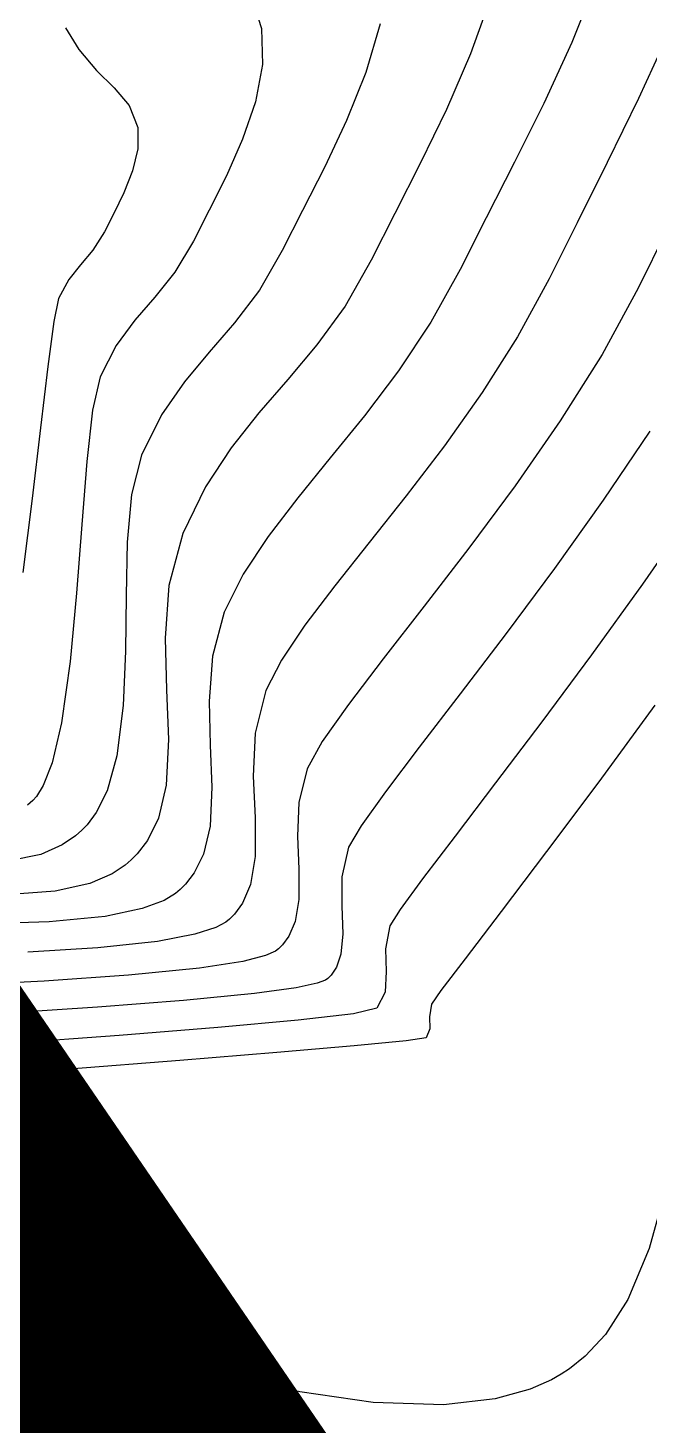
# Model space of a CAD drawing. Header units: feet. Extents: x 26064 to 27719, y 16802 to 28989.
# Drawn here: x 27640.65 to 27651.21, y 17706.62 to 17730.34 of the extents above; entities that cross this region are included whole.
import ezdxf

# ---------------------------------------------------------------- set-up
doc = ezdxf.new("R2010")
doc.units = ezdxf.units.FT
doc.header["$LTSCALE"] = 50
doc.header["$MEASUREMENT"] = 0
doc.linetypes.add('HIDDEN', pattern=[0.375, 0.25, -0.125])
doc.linetypes.add('HIDN25', pattern=[0.0938, 0.0625, -0.0313])
for name, color, linetype in [('CONT-MJR', 160, 'HIDDEN'), ('CONT-MNR', 55, 'HIDN25'), ('WATER', 5, 'Continuous')]:
    doc.layers.add(name, color=color, linetype=linetype)

msp = doc.modelspace()

# ---------------------------------------------------------------- linework, layer by layer
at = {"layer": 'CONT-MJR', "color": 7, "extrusion": (0.959043, -0.283261, 0)}
msp.add_line((27646.63772, 17730.41308, 630), (27646.39429, 17729.58891, 630), dxfattribs=at)
at = {"layer": 'CONT-MJR', "color": 7, "extrusion": (0.928427, -0.371514, 0)}
msp.add_line((27646.39429, 17729.58891, 630), (27646.06796, 17728.7734, 630), dxfattribs=at)
at = {"layer": 'CONT-MJR', "color": 7, "extrusion": (0.904954, -0.425509, 0)}
msp.add_line((27646.06796, 17728.7734, 630), (27645.69722, 17727.98491, 630), dxfattribs=at)
at = {"layer": 'CONT-MJR', "color": 7}
for p, q in [((27645.69722, 17727.98491, 630), (27645.32054, 17727.2418, 630)), ((27645.32054, 17727.2418, 630), (27644.97641, 17726.56241, 630)), ((27644.165, 17725.33588, 630), (27643.73325, 17724.83677, 630)), ((27642.92175, 17723.7722, 630), (27642.58364, 17723.08886, 630)), ((27651.21964, 17723.49645, 635), (27650.42924, 17722.32224, 635)), ((27642.41561, 17722.42402, 630), (27642.3418, 17721.61107, 630)), ((27642.3418, 17721.61107, 630), (27642.32105, 17720.70532, 630)), ((27649.60275, 17721.16565, 635), (27648.77975, 17720.05942, 635)), ((27648.77975, 17720.05942, 635), (27647.9998, 17719.03631, 635)), ((27647.30249, 17718.12907, 635), (27646.7274, 17717.37045, 635)), ((27646.7274, 17717.37045, 635), (27646.31411, 17716.79319, 635)), ((27641.6604, 17716.81001, 630), (27641.57154, 17716.71923, 630)), ((27646.31411, 17716.79319, 635), (27646.1022, 17716.43006, 635)), ((27645.98983, 17715.93071, 635), (27645.98618, 17715.43116, 635)), ((27646.00328, 17714.95827, 635), (27645.97278, 17714.61717, 635)), ((27645.21263, 17714.04527, 635), (27644.50124, 17713.94639, 635)), ((27645.70866, 17714.17352, 635), (27645.56801, 17714.12161, 635)), ((27645.74782, 17714.19978, 635), (27645.70866, 17714.17352, 635)), ((27645.80552, 17714.25988, 635), (27645.74782, 17714.19978, 635)), ((27643.29883, 17713.82751, 635), (27641.83739, 17713.71398, 635)), ((27644.50124, 17713.94639, 635), (27643.29883, 17713.82751, 635)), ((27641.83739, 17713.71398, 635), (27640.21219, 17713.60591, 635))]:
    msp.add_line(p, q, dxfattribs=at)
at = {"layer": 'CONT-MJR', "color": 7, "extrusion": (0.864512, -0.502612, 0)}
msp.add_line((27644.97641, 17726.56241, 630), (27644.58632, 17725.89144, 630), dxfattribs=at)
at = {"layer": 'CONT-MJR', "color": 7, "extrusion": (0.796787, -0.60426, 0)}
msp.add_line((27644.58632, 17725.89144, 630), (27644.165, 17725.33588, 630), dxfattribs=at)
at = {"layer": 'CONT-MJR', "color": 7, "extrusion": (0.765685, -0.643216, 0)}
msp.add_line((27643.73325, 17724.83677, 630), (27643.31189, 17724.33519, 630), dxfattribs=at)
at = {"layer": 'CONT-MJR', "color": 7, "extrusion": (0.821933, -0.569584, 0)}
msp.add_line((27643.31189, 17724.33519, 630), (27642.92175, 17723.7722, 630), dxfattribs=at)
at = {"layer": 'CONT-MJR', "color": 7, "extrusion": (0.969515, -0.245031, 0)}
msp.add_line((27642.58364, 17723.08886, 630), (27642.41561, 17722.42402, 630), dxfattribs=at)
at = {"layer": 'CONT-MJR', "color": 7, "extrusion": (0.813617, -0.581402, 0)}
msp.add_line((27650.42924, 17722.32224, 635), (27649.60275, 17721.16565, 635), dxfattribs=at)
at = {"layer": 'CONT-MJR', "color": 7, "extrusion": (0.999956, -0.00943, 0)}
msp.add_line((27642.32105, 17720.70532, 630), (27642.31215, 17719.76203, 630), dxfattribs=at)
at = {"layer": 'CONT-MJR', "color": 7, "extrusion": (0.999149, -0.041255, 0)}
msp.add_line((27642.31215, 17719.76203, 630), (27642.27394, 17718.83649, 630), dxfattribs=at)
at = {"layer": 'CONT-MJR', "color": 7, "extrusion": (0.792865, -0.609398, 0)}
msp.add_line((27647.9998, 17719.03631, 635), (27647.30249, 17718.12907, 635), dxfattribs=at)
at = {"layer": 'CONT-MJR', "color": 7, "extrusion": (0.991966, -0.126505, 0)}
msp.add_line((27642.27394, 17718.83649, 630), (27642.16522, 17717.98399, 630), dxfattribs=at)
at = {"layer": 'CONT-MJR', "color": 7, "extrusion": (0.963142, -0.268995, 0)}
msp.add_line((27642.16522, 17717.98399, 630), (27641.9998, 17717.39173, 630), dxfattribs=at)
at = {"layer": 'CONT-MJR', "color": 7, "extrusion": (0.89728, -0.441462, 0)}
msp.add_line((27641.9998, 17717.39173, 630), (27641.81615, 17717.01845, 630), dxfattribs=at)
at = {"layer": 'CONT-MJR', "color": 7, "extrusion": (0.801068, -0.598573, 0)}
msp.add_line((27641.81615, 17717.01845, 630), (27641.6604, 17716.81001, 630), dxfattribs=at)
at = {"layer": 'CONT-MJR', "color": 7, "extrusion": (-0.653003, 0.757356, 0)}
msp.add_line((27641.57154, 17716.71923, 630), (27641.46372, 17716.62627, 630), dxfattribs=at)
at = {"layer": 'CONT-MJR', "color": 7, "extrusion": (0.407267, -0.913309, 0)}
msp.add_line((27641.23705, 17716.47121, 630), (27640.87092, 17716.30795, 630), dxfattribs=at)
at = {"layer": 'CONT-MJR', "color": 7, "extrusion": (0.564609, -0.825358, 0)}
msp.add_line((27641.46372, 17716.62627, 630), (27641.23705, 17716.47121, 630), dxfattribs=at)
at = {"layer": 'CONT-MJR', "color": 7, "extrusion": (0.975602, -0.219545, 0)}
msp.add_line((27646.1022, 17716.43006, 635), (27645.98983, 17715.93071, 635), dxfattribs=at)
at = {"layer": 'CONT-MJR', "color": 7, "extrusion": (0.20257, -0.979268, 0)}
msp.add_line((27640.87092, 17716.30795, 630), (27640.33808, 17716.19772, 630), dxfattribs=at)
at = {"layer": 'CONT-MJR', "color": 7, "extrusion": (0.999347, 0.036136, 0)}
msp.add_line((27645.98618, 17715.43116, 635), (27646.00328, 17714.95827, 635), dxfattribs=at)
at = {"layer": 'CONT-MJR', "color": 7, "extrusion": (0.944605, -0.328209, 0)}
msp.add_line((27645.97278, 17714.61717, 635), (27645.89457, 17714.39208, 635), dxfattribs=at)
at = {"layer": 'CONT-MJR', "color": 7, "extrusion": (0.829408, -0.558643, 0)}
msp.add_line((27645.89457, 17714.39208, 635), (27645.80552, 17714.25988, 635), dxfattribs=at)
at = {"layer": 'CONT-MJR', "color": 7, "extrusion": (0.210009, -0.9777, 0)}
msp.add_line((27645.56801, 17714.12161, 635), (27645.21263, 17714.04527, 635), dxfattribs=at)
at = {"layer": 'CONT-MNR', "color": 7, "extrusion": (0.928226, -0.372017, 0)}
msp.add_line((27650.31951, 17731.16098, 632), (27649.89351, 17730.09806, 632), dxfattribs=at)
at = {"layer": 'CONT-MNR', "color": 7, "extrusion": (0.953292, 0.30205, 0)}
msp.add_line((27644.45213, 17730.86625, 629), (27644.62117, 17730.33273, 629), dxfattribs=at)
at = {"layer": 'CONT-MNR', "color": 7, "extrusion": (0.941126, -0.338056, 0)}
msp.add_line((27648.52229, 17730.86484, 631), (27648.17683, 17729.90309, 631), dxfattribs=at)
at = {"layer": 'CONT-MNR', "color": 7, "extrusion": (0.85473, 0.519072, 0)}
msp.add_line((27641.29514, 17730.34412, 628), (27641.51848, 17729.97637, 628), dxfattribs=at)
at = {"layer": 'CONT-MNR', "color": 7, "extrusion": (0.999552, 0.029921, 0)}
msp.add_line((27644.62117, 17730.33273, 629), (27644.63943, 17729.72284, 629), dxfattribs=at)
at = {"layer": 'CONT-MNR', "color": 7, "extrusion": (0.90826, -0.418406, 0)}
msp.add_line((27651.55202, 17730.27857, 633), (27651.03069, 17729.14688, 633), dxfattribs=at)
at = {"layer": 'CONT-MNR', "color": 7, "extrusion": (0.767176, 0.641436, 0)}
msp.add_line((27641.51848, 17729.97637, 628), (27641.81722, 17729.61906, 628), dxfattribs=at)
at = {"layer": 'CONT-MNR', "color": 7}
for p, q in [((27649.89351, 17730.09806, 632), (27649.41816, 17729.06044, 632)), ((27644.63943, 17729.72284, 629), (27644.51933, 17729.09041, 629)), ((27648.17683, 17729.90309, 631), (27647.76617, 17728.95961, 631)), ((27641.81722, 17729.61906, 628), (27642.1211, 17729.32553, 628)), ((27644.51933, 17729.09041, 629), (27644.30134, 17728.45476, 629)), ((27644.30134, 17728.45476, 629), (27644.02596, 17727.83519, 629)), ((27647.32481, 17728.05085, 631), (27646.88722, 17727.19326, 631)), ((27644.02596, 17727.83519, 629), (27643.73366, 17727.25102, 629)), ((27642.28468, 17727.54675, 628), (27642.1136, 17727.19577, 628)), ((27643.73366, 17727.25102, 629), (27643.46493, 17726.72154, 629)), ((27641.95345, 17726.88068, 628), (27641.75915, 17726.56901, 628)), ((27649.98424, 17727.03328, 633), (27649.51085, 17726.085, 633)), ((27651.50326, 17726.89843, 634), (27651.02233, 17725.92587, 634)), ((27643.46493, 17726.72154, 629), (27643.15192, 17726.19862, 629)), ((27647.99937, 17726.24414, 632), (27647.50193, 17725.34514, 632)), ((27641.17621, 17725.75238, 628), (27641.09645, 17725.36161, 628)), ((27642.8131, 17725.77453, 629), (27642.47227, 17725.3818, 629)), ((27646.04363, 17725.62214, 631), (27645.56544, 17724.96191, 631)), ((27641.09645, 17725.36161, 628), (27640.99197, 17724.59222, 628)), ((27647.50193, 17725.34514, 632), (27646.95072, 17724.52015, 632)), ((27650.41024, 17724.79918, 634), (27649.6997, 17723.67166, 634)), ((27648.372, 17724.1519, 633), (27647.73121, 17723.25001, 633)), ((27641.75013, 17723.85397, 629), (27641.65213, 17722.98226, 629)), ((27649.6997, 17723.67166, 634), (27648.93153, 17722.56718, 634)), ((27647.73121, 17723.25001, 633), (27647.0811, 17722.39863, 633)), ((27647.0811, 17722.39863, 633), (27646.45035, 17721.6033, 633)), ((27643.28735, 17721.7571, 631), (27643.05078, 17720.87379, 631)), ((27644.73557, 17721.71062, 632), (27644.31108, 17721.06843, 632)), ((27648.14655, 17721.50964, 634), (27647.3856, 17720.52292, 634)), ((27643.05078, 17720.87379, 631), (27642.98391, 17719.98052, 631)), ((27642.98391, 17719.98052, 631), (27643.00708, 17719.10158, 631)), ((27650.22883, 17719.69694, 636), (27649.38466, 17718.55993, 636)), ((27644.69477, 17719.09358, 633), (27644.51432, 17718.36981, 633)), ((27651.30914, 17718.84479, 637), (27650.3538, 17717.54179, 637)), ((27645.65511, 17718.22646, 634), (27645.39849, 17717.76182, 634)), ((27641.06336, 17717.86311, 629), (27640.91457, 17717.47712, 629)), ((27640.91457, 17717.47712, 629), (27640.79923, 17717.29172, 629)), ((27643.00485, 17717.48395, 631), (27642.87282, 17716.92374, 631)), ((27643.78118, 17717.45176, 632), (27643.75077, 17716.79055, 632)), ((27650.3538, 17717.54179, 637), (27649.46761, 17716.35717, 637)), ((27649.46761, 17716.35717, 637), (27648.69535, 17715.33913, 637)), ((27641.7045, 17715.81604, 631), (27641.11929, 17715.6827, 631)), ((27643.33118, 17715.80129, 632), (27643.24205, 17715.71145, 632)), ((27642.96842, 17715.52946, 632), (27642.59615, 17715.38869, 632)), ((27643.1626, 17715.6459, 632), (27642.96842, 17715.52946, 632)), ((27641.96876, 17715.25631, 632), (27641.01717, 17715.16278, 632)), ((27642.59615, 17715.38869, 632), (27641.96876, 17715.25631, 632)), ((27644.16222, 17715.29432, 633), (27644.07731, 17715.20756, 633)), ((27646.9787, 17715.37309, 636), (27646.80591, 17715.0983, 636)), ((27641.01717, 17715.16278, 632), (27639.93565, 17715.12719, 632)), ((27644.01525, 17715.15845, 633), (27643.84697, 17715.06845, 633)), ((27646.80591, 17715.0983, 636), (27646.73043, 17714.70513, 636)), ((27643.49268, 17714.95261, 633), (27642.85415, 17714.83009, 633)), ((27644.6935, 17714.59117, 634), (27644.30748, 17714.49142, 634)), ((27644.85941, 17714.66468, 634), (27644.6935, 17714.59117, 634)), ((27648.08175, 17714.53588, 637), (27647.67159, 17713.99562, 637)), ((27643.5701, 17714.37614, 634), (27642.36185, 17714.25648, 634)), ((27646.74016, 17714.31836, 636), (27646.72706, 17713.97096, 636)), ((27646.72706, 17713.97096, 636), (27646.58308, 17713.69589, 636)), ((27646.58308, 17713.69589, 636), (27646.18451, 17713.60276, 636)), ((27645.2447, 17713.49208, 636), (27643.87972, 17713.36831, 636)), ((27651.4818, 17710.59507, 639), (27651.20853, 17709.61551, 639)), ((27641.81066, 17708.15591, 639), (27640.93785, 17708.47761, 639)), ((27642.86319, 17707.8047, 639), (27641.81066, 17708.15591, 639)), ((27647.71449, 17706.96282, 639), (27646.5211, 17707.00305, 639))]:
    msp.add_line(p, q, dxfattribs=at)
at = {"layer": 'CONT-MNR', "color": 7, "extrusion": (0.763667, 0.645611, 0)}
msp.add_line((27642.1211, 17729.32553, 628), (27642.37415, 17729.0262, 628), dxfattribs=at)
at = {"layer": 'CONT-MNR', "color": 7, "extrusion": (0.931533, 0.363656, 0)}
msp.add_line((27642.37415, 17729.0262, 628), (27642.52043, 17728.65149, 628), dxfattribs=at)
at = {"layer": 'CONT-MNR', "color": 7, "extrusion": (0.896058, -0.443937, 0)}
msp.add_line((27649.41816, 17729.06044, 632), (27648.9238, 17728.0626, 632), dxfattribs=at)
at = {"layer": 'CONT-MNR', "color": 7, "extrusion": (0.898511, -0.438951, 0)}
msp.add_line((27651.03069, 17729.14688, 633), (27650.49947, 17728.05951, 633), dxfattribs=at)
at = {"layer": 'CONT-MNR', "color": 7, "extrusion": (0.89952, -0.436879, 0)}
msp.add_line((27647.76617, 17728.95961, 631), (27647.32481, 17728.05085, 631), dxfattribs=at)
at = {"layer": 'CONT-MNR', "color": 7, "extrusion": (0.999985, 0.005454, 0)}
msp.add_line((27642.52043, 17728.65149, 628), (27642.5224, 17728.29097, 628), dxfattribs=at)
at = {"layer": 'CONT-MNR', "color": 7, "extrusion": (0.972192, -0.234185, 0)}
msp.add_line((27642.5224, 17728.29097, 628), (27642.43238, 17727.91727, 628), dxfattribs=at)
at = {"layer": 'CONT-MNR', "color": 7, "extrusion": (0.890143, -0.455681, 0)}
msp.add_line((27648.9238, 17728.0626, 632), (27648.44076, 17727.11901, 632), dxfattribs=at)
at = {"layer": 'CONT-MNR', "color": 7, "extrusion": (0.893688, -0.448688, 0)}
msp.add_line((27650.49947, 17728.05951, 633), (27649.98424, 17727.03328, 633), dxfattribs=at)
at = {"layer": 'CONT-MNR', "color": 7, "extrusion": (0.928916, -0.37029, 0)}
msp.add_line((27642.43238, 17727.91727, 628), (27642.28468, 17727.54675, 628), dxfattribs=at)
at = {"layer": 'CONT-MNR', "color": 7, "extrusion": (0.891452, -0.453116, 0)}
msp.add_line((27642.1136, 17727.19577, 628), (27641.95345, 17726.88068, 628), dxfattribs=at)
at = {"layer": 'CONT-MNR', "color": 7, "extrusion": (0.89246, -0.451127, 0)}
msp.add_line((27646.88722, 17727.19326, 631), (27646.48789, 17726.40327, 631), dxfattribs=at)
at = {"layer": 'CONT-MNR', "color": 7, "extrusion": (0.89281, -0.450434, 0)}
msp.add_line((27648.44076, 17727.11901, 632), (27647.99937, 17726.24414, 632), dxfattribs=at)
at = {"layer": 'CONT-MNR', "color": 7, "extrusion": (0.764991, -0.644041, 0)}
msp.add_line((27641.75915, 17726.56901, 628), (27641.54964, 17726.32015, 628), dxfattribs=at)
at = {"layer": 'CONT-MNR', "color": 7, "extrusion": (0.869249, -0.494375, 0)}
msp.add_line((27646.48789, 17726.40327, 631), (27646.04363, 17725.62214, 631), dxfattribs=at)
at = {"layer": 'CONT-MNR', "color": 7, "extrusion": (0.77877, -0.627309, 0)}
msp.add_line((27641.54964, 17726.32015, 628), (27641.34771, 17726.06947, 628), dxfattribs=at)
at = {"layer": 'CONT-MNR', "color": 7, "extrusion": (0.781269, -0.624195, 0)}
msp.add_line((27643.15192, 17726.19862, 629), (27642.8131, 17725.77453, 629), dxfattribs=at)
at = {"layer": 'CONT-MNR', "color": 7, "extrusion": (0.879589, -0.475734, 0)}
msp.add_line((27641.34771, 17726.06947, 628), (27641.17621, 17725.75238, 628), dxfattribs=at)
at = {"layer": 'CONT-MNR', "color": 7, "extrusion": (0.878599, -0.47756, 0)}
msp.add_line((27649.51085, 17726.085, 633), (27648.97477, 17725.09874, 633), dxfattribs=at)
at = {"layer": 'CONT-MNR', "color": 7, "extrusion": (0.878704, -0.477367, 0)}
msp.add_line((27651.02233, 17725.92587, 634), (27650.41024, 17724.79918, 634), dxfattribs=at)
at = {"layer": 'CONT-MNR', "color": 7, "extrusion": (0.802339, -0.596868, 0)}
msp.add_line((27642.47227, 17725.3818, 629), (27642.15327, 17724.95299, 629), dxfattribs=at)
at = {"layer": 'CONT-MNR', "color": 7, "extrusion": (0.889591, -0.456759, 0)}
msp.add_line((27642.15327, 17724.95299, 629), (27641.87992, 17724.42062, 629), dxfattribs=at)
at = {"layer": 'CONT-MNR', "color": 7, "extrusion": (0.765635, -0.643275, 0)}
msp.add_line((27645.56544, 17724.96191, 631), (27645.07108, 17724.37352, 631), dxfattribs=at)
at = {"layer": 'CONT-MNR', "color": 7, "extrusion": (0.843566, -0.537026, 0)}
msp.add_line((27648.97477, 17725.09874, 633), (27648.372, 17724.1519, 633), dxfattribs=at)
at = {"layer": 'CONT-MNR', "color": 7, "extrusion": (0.992819, -0.119629, 0)}
msp.add_line((27640.99197, 17724.59222, 628), (27640.86672, 17723.55281, 628), dxfattribs=at)
at = {"layer": 'CONT-MNR', "color": 7, "extrusion": (0.796972, -0.604016, 0)}
msp.add_line((27646.95072, 17724.52015, 632), (27646.3721, 17723.75669, 632), dxfattribs=at)
at = {"layer": 'CONT-MNR', "color": 7, "extrusion": (0.974757, -0.223267, 0)}
msp.add_line((27641.87992, 17724.42062, 629), (27641.75013, 17723.85397, 629), dxfattribs=at)
at = {"layer": 'CONT-MNR', "color": 7, "extrusion": (0.754, -0.656874, 0)}
msp.add_line((27645.07108, 17724.37352, 631), (27644.57833, 17723.80791, 631), dxfattribs=at)
at = {"layer": 'CONT-MNR', "color": 7, "extrusion": (0.780955, -0.624587, 0)}
msp.add_line((27644.57833, 17723.80791, 631), (27644.10495, 17723.21601, 631), dxfattribs=at)
at = {"layer": 'CONT-MNR', "color": 7, "extrusion": (0.993077, -0.117468, 0)}
msp.add_line((27640.86672, 17723.55281, 628), (27640.72468, 17722.35196, 628), dxfattribs=at)
at = {"layer": 'CONT-MNR', "color": 7, "extrusion": (0.776549, -0.630057, 0)}
msp.add_line((27646.3721, 17723.75669, 632), (27645.79245, 17723.04227, 632), dxfattribs=at)
at = {"layer": 'CONT-MNR', "color": 7, "extrusion": (0.836986, -0.547224, 0)}
msp.add_line((27644.10495, 17723.21601, 631), (27643.6687, 17722.54876, 631), dxfattribs=at)
at = {"layer": 'CONT-MNR', "color": 7, "extrusion": (0.996943, -0.078129, 0)}
msp.add_line((27641.65213, 17722.98226, 629), (27641.56813, 17721.91045, 629), dxfattribs=at)
at = {"layer": 'CONT-MNR', "color": 7, "extrusion": (0.774132, -0.633025, 0)}
msp.add_line((27645.79245, 17723.04227, 632), (27645.23815, 17722.36441, 632), dxfattribs=at)
at = {"layer": 'CONT-MNR', "color": 7, "extrusion": (0.992455, -0.122613, 0)}
msp.add_line((27640.72468, 17722.35196, 628), (27640.56979, 17721.09827, 628), dxfattribs=at)
at = {"layer": 'CONT-MNR', "color": 7, "extrusion": (0.900923, -0.433979, 0)}
msp.add_line((27643.6687, 17722.54876, 631), (27643.28735, 17721.7571, 631), dxfattribs=at)
at = {"layer": 'CONT-MNR', "color": 7, "extrusion": (0.792818, -0.609459, 0)}
msp.add_line((27645.23815, 17722.36441, 632), (27644.73557, 17721.71062, 632), dxfattribs=at)
at = {"layer": 'CONT-MNR', "color": 7, "extrusion": (0.802971, -0.596018, 0)}
msp.add_line((27648.93153, 17722.56718, 634), (27648.14655, 17721.50964, 634), dxfattribs=at)
at = {"layer": 'CONT-MNR', "color": 7, "extrusion": (0.821451, -0.570279, 0)}
msp.add_line((27651.9479, 17722.12505, 636), (27651.09564, 17720.89742, 636), dxfattribs=at)
at = {"layer": 'CONT-MNR', "color": 7, "extrusion": (0.997184, -0.07499, 0)}
msp.add_line((27641.56813, 17721.91045, 629), (27641.48037, 17720.74348, 629), dxfattribs=at)
at = {"layer": 'CONT-MNR', "color": 7, "extrusion": (0.783091, -0.621907, 0)}
msp.add_line((27646.45035, 17721.6033, 633), (27645.86766, 17720.86959, 633), dxfattribs=at)
at = {"layer": 'CONT-MNR', "color": 7, "extrusion": (0.895275, -0.445514, 0)}
msp.add_line((27644.31108, 17721.06843, 632), (27643.99106, 17720.42534, 632), dxfattribs=at)
at = {"layer": 'CONT-MNR', "color": 7, "extrusion": (0.995569, -0.094029, 0)}
msp.add_line((27641.48037, 17720.74348, 629), (27641.37108, 17719.58632, 629), dxfattribs=at)
at = {"layer": 'CONT-MNR', "color": 7, "extrusion": (0.796526, -0.604605, 0)}
msp.add_line((27645.86766, 17720.86959, 633), (27645.3617, 17720.20303, 633), dxfattribs=at)
at = {"layer": 'CONT-MNR', "color": 7, "extrusion": (0.810743, -0.585403, 0)}
msp.add_line((27651.09564, 17720.89742, 636), (27650.22883, 17719.69694, 636), dxfattribs=at)
at = {"layer": 'CONT-MNR', "color": 7, "extrusion": (0.788362, -0.615212, 0)}
msp.add_line((27647.3856, 17720.52292, 634), (27646.68949, 17719.63089, 634), dxfattribs=at)
at = {"layer": 'CONT-MNR', "color": 7, "extrusion": (0.965957, -0.258704, 0)}
msp.add_line((27643.99106, 17720.42534, 632), (27643.78983, 17719.67399, 632), dxfattribs=at)
at = {"layer": 'CONT-MNR', "color": 7, "extrusion": (0.82906, -0.559159, 0)}
msp.add_line((27645.3617, 17720.20303, 633), (27644.96118, 17719.60918, 633), dxfattribs=at)
at = {"layer": 'CONT-MNR', "color": 7, "extrusion": (0.989992, -0.141124, 0)}
msp.add_line((27641.37108, 17719.58632, 629), (27641.22248, 17718.5439, 629), dxfattribs=at)
at = {"layer": 'CONT-MNR', "color": 7, "extrusion": (0.99721, -0.07465, 0)}
msp.add_line((27643.78983, 17719.67399, 632), (27643.73295, 17718.91416, 632), dxfattribs=at)
at = {"layer": 'CONT-MNR', "color": 7, "extrusion": (0.888416, -0.45904, 0)}
msp.add_line((27644.96118, 17719.60918, 633), (27644.69477, 17719.09358, 633), dxfattribs=at)
at = {"layer": 'CONT-MNR', "color": 7, "extrusion": (0.794864, -0.606788, 0)}
msp.add_line((27646.68949, 17719.63089, 634), (27646.09905, 17718.85745, 634), dxfattribs=at)
at = {"layer": 'CONT-MNR', "color": 7, "extrusion": (0.999205, 0.039878, 0)}
for p, q in [((27643.00708, 17719.10158, 631), (27643.04061, 17718.26129, 631)), ((27643.75266, 17718.16652, 632), (27643.78118, 17717.45176, 632))]:
    msp.add_line(p, q, dxfattribs=at)
at = {"layer": 'CONT-MNR', "color": 7, "extrusion": (0.999653, 0.026347, 0)}
msp.add_line((27643.73295, 17718.91416, 632), (27643.75266, 17718.16652, 632), dxfattribs=at)
at = {"layer": 'CONT-MNR', "color": 7, "extrusion": (0.817858, -0.575421, 0)}
msp.add_line((27646.09905, 17718.85745, 634), (27645.65511, 17718.22646, 634), dxfattribs=at)
at = {"layer": 'CONT-MNR', "color": 7, "extrusion": (0.973755, -0.227598, 0)}
msp.add_line((27641.22248, 17718.5439, 629), (27641.06336, 17717.86311, 629), dxfattribs=at)
at = {"layer": 'CONT-MNR', "color": 7, "extrusion": (0.797634, -0.603142, 0)}
msp.add_line((27649.38466, 17718.55993, 636), (27648.60036, 17717.52272, 636), dxfattribs=at)
at = {"layer": 'CONT-MNR', "color": 7, "extrusion": (0.999089, -0.042683, 0)}
for p, q in [((27644.51432, 17718.36981, 633), (27644.48315, 17717.64039, 633)), ((27645.25647, 17717.19224, 634), (27645.23195, 17716.61822, 634))]:
    msp.add_line(p, q, dxfattribs=at)
at = {"layer": 'CONT-MNR', "color": 7, "extrusion": (0.998944, -0.045953, 0)}
msp.add_line((27643.04061, 17718.26129, 631), (27643.00485, 17717.48395, 631), dxfattribs=at)
at = {"layer": 'CONT-MNR', "color": 7, "extrusion": (0.999137, 0.041527, 0)}
for p, q in [((27644.48315, 17717.64039, 633), (27644.51258, 17716.9324, 633)), ((27645.23195, 17716.61822, 634), (27645.25511, 17716.06105, 634))]:
    msp.add_line(p, q, dxfattribs=at)
at = {"layer": 'CONT-MNR', "color": 7, "extrusion": (0.970295, -0.241925, 0)}
msp.add_line((27645.39849, 17717.76182, 634), (27645.25647, 17717.19224, 634), dxfattribs=at)
at = {"layer": 'CONT-MNR', "color": 7, "extrusion": (0.795139, -0.606427, 0)}
msp.add_line((27648.60036, 17717.52272, 636), (27647.91313, 17716.62163, 636), dxfattribs=at)
at = {"layer": 'CONT-MNR', "color": 7, "extrusion": (0.648336, -0.761355, 0)}
msp.add_line((27640.73628, 17717.22312, 629), (27640.64812, 17717.14805, 629), dxfattribs=at)
at = {"layer": 'CONT-MNR', "color": 7, "extrusion": (0.73683, -0.676078, 0)}
msp.add_line((27640.79923, 17717.29172, 629), (27640.73628, 17717.22312, 629), dxfattribs=at)
at = {"layer": 'CONT-MNR', "color": 7, "extrusion": (0.896221, -0.443608, 0)}
for p, q in [((27642.87282, 17716.92374, 631), (27642.68669, 17716.54771, 631)), ((27643.63846, 17716.31402, 632), (27643.48014, 17715.99417, 632))]:
    msp.add_line(p, q, dxfattribs=at)
at = {"layer": 'CONT-MNR', "color": 7, "extrusion": (0.999998, 0.001981, 0)}
for p, q in [((27644.51258, 17716.9324, 633), (27644.51389, 17716.27288, 633)), ((27645.25511, 17716.06105, 634), (27645.25614, 17715.54204, 634))]:
    msp.add_line(p, q, dxfattribs=at)
at = {"layer": 'CONT-MNR', "color": 7, "extrusion": (0.973332, -0.229399, 0)}
msp.add_line((27643.75077, 17716.79055, 632), (27643.63846, 17716.31402, 632), dxfattribs=at)
at = {"layer": 'CONT-MNR', "color": 7, "extrusion": (0.791452, -0.611231, 0)}
for p, q in [((27642.68669, 17716.54771, 631), (27642.51158, 17716.32095, 631)), ((27643.48014, 17715.99417, 632), (27643.33118, 17715.80129, 632))]:
    msp.add_line(p, q, dxfattribs=at)
at = {"layer": 'CONT-MNR', "color": 7, "extrusion": (0.796592, -0.604518, 0)}
msp.add_line((27647.91313, 17716.62163, 636), (27647.36017, 17715.89298, 636), dxfattribs=at)
at = {"layer": 'CONT-MNR', "color": 7, "extrusion": (-0.649343, 0.760496, 0)}
msp.add_line((27642.40679, 17716.21534, 631), (27642.30625, 17716.1295, 631), dxfattribs=at)
at = {"layer": 'CONT-MNR', "color": 7, "extrusion": (0.709894, -0.704308, 0)}
msp.add_line((27642.51158, 17716.32095, 631), (27642.40679, 17716.21534, 631), dxfattribs=at)
at = {"layer": 'CONT-MNR', "color": 7, "extrusion": (0.986486, -0.163847, 0)}
for p, q in [((27644.51389, 17716.27288, 633), (27644.43507, 17715.79837, 633)), ((27645.25614, 17715.54204, 634), (27645.19411, 17715.16861, 634))]:
    msp.add_line(p, q, dxfattribs=at)
at = {"layer": 'CONT-MNR', "color": 7, "extrusion": (-0.400202, 0.916427, 0)}
msp.add_line((27642.08461, 17715.98204, 631), (27641.7045, 17715.81604, 631), dxfattribs=at)
at = {"layer": 'CONT-MNR', "color": 7, "extrusion": (0.553914, -0.832574, 0)}
msp.add_line((27642.30625, 17716.1295, 631), (27642.08461, 17715.98204, 631), dxfattribs=at)
at = {"layer": 'CONT-MNR', "color": 7, "extrusion": (0.636428, -0.771336, 0)}
msp.add_line((27643.24205, 17715.71145, 632), (27643.1626, 17715.6459, 632), dxfattribs=at)
at = {"layer": 'CONT-MNR', "color": 7, "extrusion": (0.918989, -0.394283, 0)}
for p, q in [((27644.43507, 17715.79837, 633), (27644.29957, 17715.48254, 633)), ((27645.19411, 17715.16861, 634), (27645.08748, 17714.92007, 634))]:
    msp.add_line(p, q, dxfattribs=at)
at = {"layer": 'CONT-MNR', "color": 7, "extrusion": (0.806237, -0.591593, 0)}
msp.add_line((27647.36017, 17715.89298, 636), (27646.9787, 17715.37309, 636), dxfattribs=at)
at = {"layer": 'CONT-MNR', "color": 7, "extrusion": (0.068764, -0.997633, 0)}
msp.add_line((27641.11929, 17715.6827, 631), (27640.28439, 17715.62515, 631), dxfattribs=at)
at = {"layer": 'CONT-MNR', "color": 7, "extrusion": (0.807782, -0.589481, 0)}
for p, q in [((27644.29957, 17715.48254, 633), (27644.16222, 17715.29432, 633)), ((27645.08748, 17714.92007, 634), (27644.97939, 17714.77195, 634))]:
    msp.add_line(p, q, dxfattribs=at)
at = {"layer": 'CONT-MNR', "color": 7, "extrusion": (0.794672, -0.607039, 0)}
msp.add_line((27648.69535, 17715.33913, 637), (27648.08175, 17714.53588, 637), dxfattribs=at)
at = {"layer": 'CONT-MNR', "color": 7, "extrusion": (-0.31078, 0.950482, 0)}
msp.add_line((27643.84697, 17715.06845, 633), (27643.49268, 17714.95261, 633), dxfattribs=at)
at = {"layer": 'CONT-MNR', "color": 7, "extrusion": (0.620558, -0.78416, 0)}
msp.add_line((27644.07731, 17715.20756, 633), (27644.01525, 17715.15845, 633), dxfattribs=at)
at = {"layer": 'CONT-MNR', "color": 7, "extrusion": (0.10789, -0.994163, 0)}
msp.add_line((27642.85415, 17714.83009, 633), (27641.84044, 17714.72008, 633), dxfattribs=at)
at = {"layer": 'CONT-MNR', "color": 7, "extrusion": (0.714686, -0.699446, 0)}
msp.add_line((27644.97939, 17714.77195, 634), (27644.91256, 17714.70367, 634), dxfattribs=at)
at = {"layer": 'CONT-MNR', "color": 7, "extrusion": (0.06118, -0.998127, 0)}
msp.add_line((27641.84044, 17714.72008, 633), (27640.65388, 17714.64735, 633), dxfattribs=at)
at = {"layer": 'CONT-MNR', "color": 7, "extrusion": (0.591517, -0.806293, 0)}
msp.add_line((27644.91256, 17714.70367, 634), (27644.85941, 17714.66468, 634), dxfattribs=at)
at = {"layer": 'CONT-MNR', "color": 7, "extrusion": (0.999684, 0.025151, 0)}
msp.add_line((27646.73043, 17714.70513, 636), (27646.74016, 17714.31836, 636), dxfattribs=at)
at = {"layer": 'CONT-MNR', "color": 7, "extrusion": (0.154457, -0.988, 0)}
msp.add_line((27644.30748, 17714.49142, 634), (27643.5701, 17714.37614, 634), dxfattribs=at)
at = {"layer": 'CONT-MNR', "color": 7, "extrusion": (0.052139, -0.99864, 0)}
msp.add_line((27640.92775, 17714.15872, 634), (27639.36694, 17714.07723, 634), dxfattribs=at)
at = {"layer": 'CONT-MNR', "color": 7, "extrusion": (0.06801, -0.997685, 0)}
msp.add_line((27642.36185, 17714.25648, 634), (27640.92775, 17714.15872, 634), dxfattribs=at)
at = {"layer": 'CONT-MNR', "color": 7, "extrusion": (0.816512, -0.577328, 0)}
msp.add_line((27647.67159, 17713.99562, 637), (27647.50962, 17713.76654, 637), dxfattribs=at)
at = {"layer": 'CONT-MNR', "color": 7, "extrusion": (0.116955, -0.993137, 0)}
msp.add_line((27646.18451, 17713.60276, 636), (27645.2447, 17713.49208, 636), dxfattribs=at)
at = {"layer": 'CONT-MNR', "color": 7, "extrusion": (0.989562, -0.144105, 0)}
msp.add_line((27647.50962, 17713.76654, 637), (27647.47834, 17713.55169, 637), dxfattribs=at)
at = {"layer": 'CONT-MNR', "color": 7, "extrusion": (0.078866, -0.996885, 0)}
msp.add_line((27643.87972, 17713.36831, 636), (27642.20566, 17713.23587, 636), dxfattribs=at)
at = {"layer": 'CONT-MNR', "color": 7, "extrusion": (0.925313, -0.379204, 0)}
msp.add_line((27647.48288, 17713.34951, 637), (27647.41833, 17713.192, 637), dxfattribs=at)
at = {"layer": 'CONT-MNR', "color": 7, "extrusion": (0.999748, 0.022468, 0)}
msp.add_line((27647.47834, 17713.55169, 637), (27647.48288, 17713.34951, 637), dxfattribs=at)
at = {"layer": 'CONT-MNR', "color": 7, "extrusion": (0.072998, -0.997332, 0)}
msp.add_line((27642.20566, 17713.23587, 636), (27640.3386, 17713.09921, 636), dxfattribs=at)
at = {"layer": 'CONT-MNR', "color": 7, "extrusion": (0.096068, -0.995375, 0)}
msp.add_line((27647.07897, 17713.14141, 637), (27646.19822, 17713.05641, 637), dxfattribs=at)
at = {"layer": 'CONT-MNR', "color": 7, "extrusion": (0.147437, -0.989071, 0)}
msp.add_line((27647.41833, 17713.192, 637), (27647.07897, 17713.14141, 637), dxfattribs=at)
at = {"layer": 'CONT-MNR', "color": 7, "extrusion": (0.080816, -0.996729, 0)}
msp.add_line((27644.88151, 17712.94374, 637), (27643.23428, 17712.81019, 637), dxfattribs=at)
at = {"layer": 'CONT-MNR', "color": 7, "extrusion": (0.085252, -0.996359, 0)}
msp.add_line((27646.19822, 17713.05641, 637), (27644.88151, 17712.94374, 637), dxfattribs=at)
at = {"layer": 'CONT-MNR', "color": 7, "extrusion": (0.077613, -0.996984, 0)}
msp.add_line((27641.36196, 17712.66249, 637), (27639.36998, 17712.50742, 637), dxfattribs=at)
at = {"layer": 'CONT-MNR', "color": 7, "extrusion": (0.078639, -0.996903, 0)}
msp.add_line((27643.23428, 17712.81019, 637), (27641.36196, 17712.66249, 637), dxfattribs=at)
at = {"layer": 'CONT-MNR', "color": 7, "extrusion": (0.922133, -0.386874, 0)}
msp.add_line((27651.20853, 17709.61551, 639), (27650.84534, 17708.74982, 639), dxfattribs=at)
at = {"layer": 'CONT-MNR', "color": 7, "extrusion": (0.365302, 0.930889, 0)}
msp.add_line((27640.93785, 17708.47761, 639), (27640.30257, 17708.72691, 639), dxfattribs=at)
at = {"layer": 'CONT-MNR', "color": 7, "extrusion": (0.842332, -0.538959, 0)}
msp.add_line((27650.84534, 17708.74982, 639), (27650.46759, 17708.15944, 639), dxfattribs=at)
at = {"layer": 'CONT-MNR', "color": 7, "extrusion": (0.73381, -0.679354, 0)}
msp.add_line((27650.46759, 17708.15944, 639), (27650.1222, 17707.78636, 639), dxfattribs=at)
at = {"layer": 'CONT-MNR', "color": 7, "extrusion": (-0.276426, -0.961035, 0)}
msp.add_line((27644.03765, 17707.46689, 639), (27642.86319, 17707.8047, 639), dxfattribs=at)
at = {"layer": 'CONT-MNR', "color": 7, "extrusion": (0.626235, -0.779634, 0)}
msp.add_line((27650.1222, 17707.78636, 639), (27649.85836, 17707.57444, 639), dxfattribs=at)
at = {"layer": 'CONT-MNR', "color": 7, "extrusion": (-0.22164, -0.975129, 0)}
msp.add_line((27645.27622, 17707.18537, 639), (27644.03765, 17707.46689, 639), dxfattribs=at)
at = {"layer": 'CONT-MNR', "color": 7, "extrusion": (0.493185, -0.869924, 0)}
msp.add_line((27649.71557, 17707.48023, 639), (27649.54831, 17707.38541, 639), dxfattribs=at)
at = {"layer": 'CONT-MNR', "color": 7, "extrusion": (-0.550678, 0.834718, 0)}
msp.add_line((27649.85836, 17707.57444, 639), (27649.71557, 17707.48023, 639), dxfattribs=at)
at = {"layer": 'CONT-MNR', "color": 7, "extrusion": (-0.144913, -0.989444, 0)}
msp.add_line((27646.5211, 17707.00305, 639), (27645.27622, 17707.18537, 639), dxfattribs=at)
at = {"layer": 'CONT-MNR', "color": 7, "extrusion": (0.267252, -0.963627, 0)}
msp.add_line((27649.18866, 17707.22689, 639), (27648.59328, 17707.06177, 639), dxfattribs=at)
at = {"layer": 'CONT-MNR', "color": 7, "extrusion": (-0.403326, 0.915056, 0)}
msp.add_line((27649.54831, 17707.38541, 639), (27649.18866, 17707.22689, 639), dxfattribs=at)
at = {"layer": 'CONT-MNR', "color": 7, "extrusion": (0.111892, -0.99372, 0)}
msp.add_line((27648.59328, 17707.06177, 639), (27647.71449, 17706.96282, 639), dxfattribs=at)
at = {"layer": 'WATER', "color": 5, "linetype": 'Continuous', "const_width": 8, "elevation": 625, "flags": 128}
msp.add_lwpolyline([(27618.35549, 18036.3866), (27600.58754, 17994.82642), (27569.90643, 17960.42963), (27564.97689, 17953.33784), (27564.10413, 17945.70614), (27560.80611, 17886.26907), (27564.10669, 17876.67357), (27565.60697, 17872.17568), (27573.13702, 17831.92907), (27591.15263, 17787.04977), (27632.0139, 17719.43356), (27672.2278, 17660.66565), (27700.39955, 17613.74317)], dxfattribs=at)

doc.saveas('drawing.dxf')
